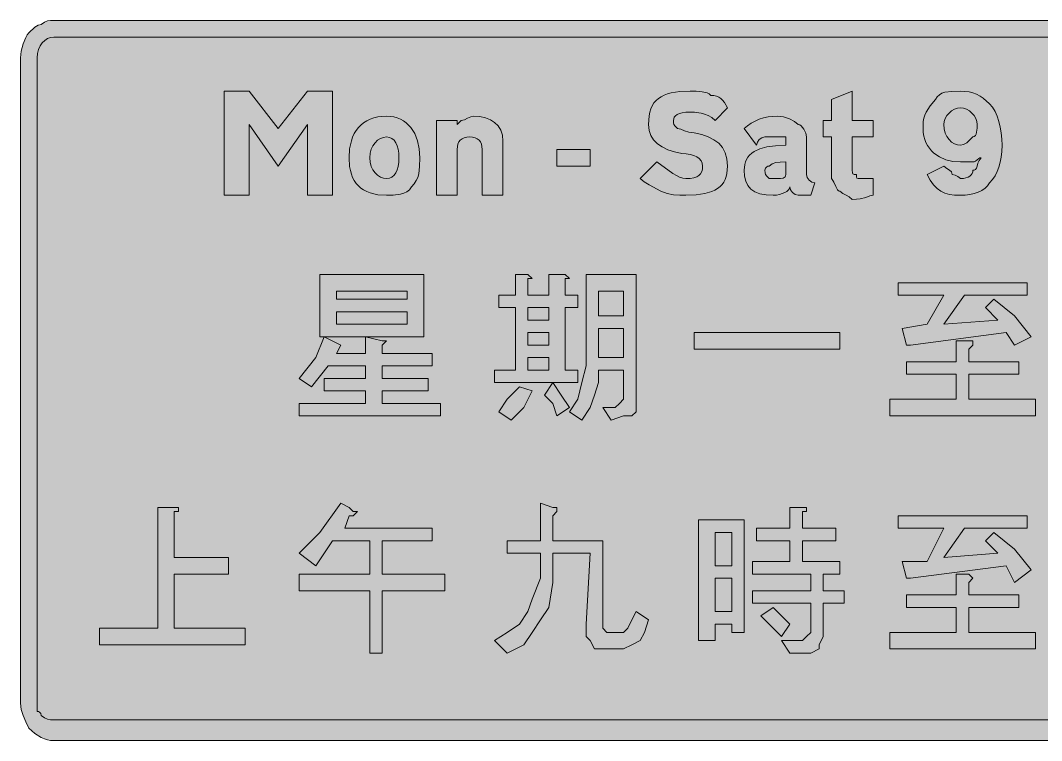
# Model space of a CAD drawing. Header units: metres. Extents: x 13 to 556, y 31 to 239.
# Drawn here: x 12.7 to 307.3, y 31 to 238.6 of the extents above; entities that cross this region are included whole.
import ezdxf

# ---------------------------------------------------------------- set-up
doc = ezdxf.new("R2010")
doc.units = ezdxf.units.M
doc.layers.add('FILL_BLACK_000000', color=7, linetype='Continuous', true_color=0x000000)
doc.layers.add('FILL_WHITE_FFFFFF', color=7, linetype='Continuous', true_color=0xffffff)

msp = doc.modelspace()

# ---------------------------------------------------------------- hatches: boundary and pattern name
at = {"layer": 'FILL_BLACK_000000', "true_color": 0x000000}
h = msp.add_hatch(color=7, dxfattribs=at)
h.dxf.hatch_style = 1
h.paths.add_polyline_path([(546.44, 238.5), (547.46, 238.33), (548.51, 238.05), (549.54, 237.66), (550.52, 237.15), (551.4, 236.53), (552.13, 235.8), (552.69, 234.96), (553.53, 234.4), (554.27, 233.67), (554.88, 232.79), (555.39, 231.81), (555.78, 230.78), (556.06, 229.73), (556.23, 228.71), (556.29, 227.76), (556.29, 41.76), (556.27, 40.86), (556.14, 39.96), (555.78, 39.06), (555.09, 38.16), (554.88, 37.26), (554.34, 36.36), (552.69, 34.56), (550.89, 32.91), (549.99, 32.37), (549.09, 32.16), (548.19, 31.47), (547.29, 31.11), (546.39, 30.98), (545.49, 30.96), (22.29, 30.96), (21.39, 31.02), (20.49, 31.18), (19.59, 31.47), (18.69, 31.86), (16.89, 32.98), (15.09, 34.56), (14.21, 36.36), (13.44, 38.16), (12.9, 39.96), (12.69, 41.76), (12.69, 227.76), (12.9, 229.73), (13.44, 231.81), (14.21, 233.67), (14.64, 234.4), (15.09, 234.96), (16.89, 236.61), (17.79, 237.15), (18.69, 237.36), (19.59, 238.05), (20.49, 238.41), (21.39, 238.54), (22.29, 238.56), (545.49, 238.56), (546.44, 238.5)])
h.paths.add_polyline_path([(20.53, 233.33), (19.72, 232.81), (18.99, 232.11), (18.38, 231.24), (17.9, 230.22), (17.6, 229.05), (17.49, 227.76), (17.49, 41.76), (17.49, 39.36), (17.89, 39.31), (18.18, 39.17), (18.54, 38.76), (18.69, 38.16), (19.59, 37.47), (20.49, 37.11), (21.39, 36.98), (22.29, 36.96), (545.49, 36.96), (546.39, 36.98), (547.29, 37.11), (548.19, 37.47), (549.09, 38.16), (549.78, 39.06), (550.14, 39.96), (550.27, 40.86), (550.29, 41.76), (550.29, 227.76), (550.29, 230.16), (550.14, 230.76), (549.78, 231.17), (549.49, 231.31), (549.09, 231.36), (547.29, 233.01), (546.39, 233.55), (545.49, 233.76), (22.29, 233.76), (21.39, 233.65), (20.53, 233.33)], flags=16)
h = msp.add_hatch(color=7, dxfattribs=at)
h.dxf.hatch_style = 1
h.paths.add_polyline_path([(78.69, 208.56), (78.69, 188.16), (71.49, 188.16), (71.49, 218.16), (78.69, 218.16), (87.09, 207.36), (95.49, 218.16), (102.69, 218.16), (102.69, 188.16), (95.49, 188.16), (95.49, 208.56), (87.09, 196.56), (78.69, 208.56)])
h = msp.add_hatch(color=7, dxfattribs=at)
h.dxf.hatch_style = 1
h.paths.add_polyline_path([(201.11, 209.05), (201.24, 208.56), (201.6, 208.07), (202.29, 207.36), (203.21, 207.17), (204.24, 206.76), (205.5, 206.35), (207.09, 206.16), (209.23, 205.65), (211.12, 205), (212.76, 204.18), (214.14, 203.16), (215.23, 201.92), (216.03, 200.42), (216.52, 198.65), (216.69, 196.56), (216.52, 194.48), (216.3, 193.56), (216, 192.72), (215.6, 191.95), (215.11, 191.27), (214.52, 190.65), (213.84, 190.11), (213.06, 189.64), (212.18, 189.24), (210.11, 188.63), (207.62, 188.27), (204.69, 188.16), (202.89, 188.18), (201.09, 188.31), (199.29, 188.67), (197.49, 189.36), (194.04, 191.16), (192.6, 192.06), (191.49, 192.96), (196.29, 197.76), (200.94, 194.46), (201.93, 193.85), (202.87, 193.37), (203.79, 193.07), (204.69, 192.96), (205.93, 193.02), (206.96, 193.18), (207.79, 193.47), (208.44, 193.86), (208.92, 194.37), (209.25, 194.98), (209.43, 195.72), (209.49, 196.56), (209.38, 197.4), (209.06, 198.13), (208.54, 198.75), (207.84, 199.26), (206.97, 199.65), (205.95, 199.93), (204.78, 200.1), (203.49, 200.16), (201.35, 200.67), (199.46, 201.3), (197.82, 202.08), (196.44, 203.01), (195.35, 204.11), (194.55, 205.39), (194.06, 206.87), (193.89, 208.56), (194.06, 211.04), (194.28, 212.12), (194.58, 213.1), (194.98, 213.98), (195.47, 214.76), (196.06, 215.45), (196.74, 216.06), (197.52, 216.58), (198.4, 217.02), (199.38, 217.38), (200.47, 217.67), (202.96, 218.04), (205.89, 218.16), (207.67, 218.14), (209.34, 218.01), (210.78, 217.65), (211.39, 217.36), (211.89, 216.96), (212.74, 216.9), (213.48, 216.73), (214.15, 216.45), (214.74, 216.06), (215.28, 215.55), (215.77, 214.93), (216.69, 213.36), (213.09, 209.76), (212.14, 210.55), (211.12, 211.15), (210.07, 211.57), (209.04, 211.86), (207.18, 212.12), (205.89, 212.16), (204.65, 212.11), (203.62, 211.95), (202.79, 211.72), (202.14, 211.41), (201.66, 211.05), (201.33, 210.64), (201.15, 210.21), (201.09, 209.76), (201.11, 209.05)])
h = msp.add_hatch(color=7, dxfattribs=at)
h.dxf.hatch_style = 1
h.paths.add_polyline_path([(258.69, 209.76), (258.69, 204.96), (252.69, 204.96), (252.69, 195.36), (252.71, 194.67), (252.84, 194.31), (253.2, 194.18), (253.89, 194.16), (253.91, 193.47), (254.04, 193.11), (254.4, 192.98), (255.09, 192.96), (256.29, 192.96), (258.69, 192.96), (258.69, 188.16), (257.75, 187.97), (256.59, 187.56), (254.98, 187.15), (253.93, 187.01), (252.69, 186.96), (251.79, 187.67), (250.89, 188.16), (249.99, 188.65), (249.09, 189.36), (248.69, 189.47), (248.38, 189.75), (247.89, 190.71), (247.4, 191.89), (247.09, 192.46), (246.69, 192.96), (246.69, 204.96), (244.29, 204.96), (244.29, 209.76), (246.69, 209.76), (246.69, 215.76), (252.69, 218.16), (252.69, 209.76), (258.69, 209.76)])
h = msp.add_hatch(color=7, dxfattribs=at)
h.dxf.hatch_style = 1
h.paths.add_polyline_path([(279.97, 195.85), (280.74, 195.36), (281.28, 194.87), (281.44, 194.56), (281.49, 194.16), (282.37, 193.97), (283.14, 193.56), (283.89, 192.96), (284.73, 193.01), (285.46, 193.17), (286.08, 193.4), (286.59, 193.71), (286.98, 194.07), (287.26, 194.48), (287.43, 194.91), (287.49, 195.36), (287.89, 195.41), (288.18, 195.55), (288.54, 195.96), (288.69, 196.56), (288.88, 197.44), (289.29, 198.21), (289.89, 198.96), (289.49, 198.91), (289.18, 198.77), (288.69, 198.36), (288.2, 197.95), (287.89, 197.81), (287.49, 197.76), (283.89, 197.76), (281.7, 197.93), (279.67, 198.42), (277.84, 199.22), (276.24, 200.31), (275.54, 200.96), (274.93, 201.69), (274.39, 202.47), (273.93, 203.33), (273.57, 204.25), (273.31, 205.22), (273.15, 206.26), (273.09, 207.36), (273.09, 208.56), (273.15, 209.46), (273.31, 210.36), (273.6, 211.26), (273.99, 212.16), (275.11, 213.96), (276.69, 215.76), (277.2, 216.55), (277.82, 217.15), (278.55, 217.57), (279.39, 217.86), (281.41, 218.12), (283.89, 218.16), (285.19, 218.1), (286.38, 217.93), (287.5, 217.65), (288.54, 217.26), (289.53, 216.75), (290.47, 216.13), (292.29, 214.56), (293.13, 213.55), (293.86, 212.35), (294.48, 210.97), (294.99, 209.46), (295.38, 207.83), (295.66, 206.12), (295.83, 204.36), (295.89, 202.56), (295.83, 200.82), (295.66, 199.18), (295.38, 197.67), (294.99, 196.26), (294.48, 194.97), (293.86, 193.78), (293.13, 192.72), (292.29, 191.76), (291.73, 190.92), (290.98, 190.18), (290.05, 189.57), (288.99, 189.06), (287.81, 188.67), (286.55, 188.38), (285.24, 188.22), (283.89, 188.16), (282.2, 188.22), (280.7, 188.42), (279.38, 188.79), (278.19, 189.36), (277.12, 190.15), (276.13, 191.2), (275.19, 192.52), (274.29, 194.16), (279.09, 196.56), (279.97, 195.85)])
h.paths.add_polyline_path([(282.13, 212.95), (281.32, 212.47), (280.59, 211.86), (279.98, 211.13), (279.5, 210.32), (279.2, 209.46), (279.09, 208.56), (279.2, 207.27), (279.5, 206.1), (279.98, 205.08), (280.59, 204.21), (281.32, 203.51), (282.13, 202.99), (282.99, 202.67), (283.89, 202.56), (284.79, 202.77), (285.69, 203.31), (287.49, 204.96), (287.89, 205.07), (288.18, 205.35), (288.4, 205.78), (288.54, 206.31), (288.67, 207.49), (288.69, 208.56), (288.58, 209.46), (288.28, 210.32), (287.8, 211.13), (287.19, 211.86), (286.46, 212.47), (285.65, 212.95), (284.79, 213.25), (283.89, 213.36), (282.99, 213.25), (282.13, 212.95)], flags=16)
h = msp.add_hatch(color=7, dxfattribs=at)
h.dxf.hatch_style = 1
h.paths.add_polyline_path([(127.59, 194.31), (127.3, 193.32), (126.88, 192.38), (126.28, 191.46), (125.49, 190.56), (124.93, 189.77), (124.2, 189.17), (123.32, 188.75), (122.34, 188.46), (120.26, 188.2), (118.29, 188.16), (115.76, 188.33), (114.62, 188.54), (113.56, 188.83), (112.59, 189.21), (111.71, 189.68), (110.91, 190.23), (110.19, 190.86), (109.56, 191.58), (109.01, 192.38), (108.54, 193.26), (108.17, 194.23), (107.87, 195.29), (107.66, 196.43), (107.49, 198.96), (107.66, 201.54), (108.17, 203.87), (108.54, 204.93), (109.01, 205.92), (109.56, 206.83), (110.19, 207.66), (110.91, 208.4), (111.71, 209.06), (112.59, 209.63), (113.56, 210.1), (114.62, 210.47), (115.76, 210.74), (116.98, 210.9), (118.29, 210.96), (119.39, 210.9), (120.43, 210.74), (121.4, 210.47), (122.32, 210.1), (123.18, 209.63), (123.96, 209.06), (124.69, 208.4), (125.34, 207.66), (125.92, 206.83), (126.43, 205.92), (127.23, 203.87), (127.72, 201.54), (127.89, 198.96), (127.85, 196.47), (127.59, 194.31)])
h.paths.add_polyline_path([(121.66, 201.42), (121.38, 202.44), (120.99, 203.31), (120.48, 204.01), (119.86, 204.53), (119.13, 204.85), (118.29, 204.96), (117.39, 204.85), (116.53, 204.53), (115.72, 204.01), (114.99, 203.31), (114.38, 202.44), (113.9, 201.42), (113.6, 200.25), (113.49, 198.96), (113.6, 197.67), (113.9, 196.5), (114.38, 195.48), (114.99, 194.61), (115.72, 193.91), (116.53, 193.39), (117.39, 193.07), (118.29, 192.96), (119.13, 193.07), (119.86, 193.39), (120.48, 193.91), (120.99, 194.61), (121.38, 195.48), (121.66, 196.5), (121.83, 197.67), (121.89, 198.96), (121.83, 200.25), (121.66, 201.42)], flags=16)
h = msp.add_hatch(color=7, dxfattribs=at)
h.dxf.hatch_style = 1
h.paths.add_polyline_path([(145.89, 188.16), (145.89, 201.36), (145.83, 202.2), (145.67, 202.93), (145.38, 203.55), (144.99, 204.06), (144.48, 204.45), (143.87, 204.73), (143.13, 204.9), (142.29, 204.96), (141.45, 204.9), (140.71, 204.73), (140.1, 204.45), (139.59, 204.06), (139.2, 203.55), (138.92, 202.93), (138.75, 202.2), (138.69, 201.36), (138.69, 188.16), (132.69, 188.16), (132.69, 209.76), (138.69, 209.76), (138.69, 208.56), (139.89, 209.76), (140.79, 209.95), (141.69, 210.36), (142.59, 210.77), (143.49, 210.96), (145.23, 210.85), (146.83, 210.51), (148.26, 209.95), (149.49, 209.16), (150.5, 208.15), (151.25, 206.91), (151.73, 205.45), (151.89, 203.76), (151.89, 202.56), (151.89, 188.16), (145.89, 188.16)])
h = msp.add_hatch(color=7, dxfattribs=at)
h.dxf.hatch_style = 1
h.paths.add_polyline_path([(237.09, 188.16), (236.21, 188.37), (235.44, 188.91), (234.9, 189.68), (234.69, 190.56), (234.58, 190.11), (234.28, 189.68), (233.8, 189.27), (233.19, 188.91), (231.65, 188.37), (230.79, 188.21), (229.89, 188.16), (227.81, 188.27), (226.05, 188.61), (224.6, 189.17), (223.44, 189.96), (222.57, 190.97), (221.96, 192.21), (221.6, 193.67), (221.49, 195.36), (221.66, 197.05), (221.88, 197.81), (222.18, 198.51), (222.58, 199.16), (223.07, 199.75), (223.66, 200.28), (224.34, 200.76), (226, 201.55), (228.07, 202.11), (230.56, 202.45), (233.49, 202.56), (233.49, 203.76), (233.49, 204.96), (231.09, 204.96), (227.49, 204.96), (226.61, 204.75), (225.84, 204.21), (225.3, 203.44), (225.09, 202.56), (221.49, 207.36), (222.44, 208.2), (223.5, 208.93), (224.63, 209.55), (225.84, 210.06), (227.1, 210.45), (228.41, 210.73), (229.74, 210.9), (231.09, 210.96), (232.87, 210.75), (234.54, 210.21), (235.98, 209.44), (237.09, 208.56), (237.54, 208.45), (237.97, 208.17), (238.74, 207.21), (239.28, 206.03), (239.49, 204.96), (239.49, 194.16), (239.7, 193.28), (240.24, 192.51), (241.01, 191.97), (241.89, 191.76), (240.69, 188.16), (237.09, 188.16)])
h.paths.add_polyline_path([(227.64, 194.16), (228, 193.67), (228.69, 192.96), (231.09, 192.96), (231.97, 192.98), (232.74, 193.11), (233.28, 193.47), (233.44, 193.76), (233.49, 194.16), (233.49, 197.76), (231.9, 197.74), (230.64, 197.61), (229.61, 197.25), (228.69, 196.56), (228.29, 196.51), (228, 196.37), (227.64, 195.96), (227.49, 195.36), (227.51, 194.65), (227.64, 194.16)], flags=16)
h = msp.add_hatch(color=7, dxfattribs=at)
h.dxf.hatch_style = 1
h.paths.add_polyline_path([(177.09, 196.56), (167.49, 196.56), (167.49, 201.36), (177.09, 201.36), (177.09, 196.56)])
h = msp.add_hatch(color=7, dxfattribs=at)
h.dxf.hatch_style = 1
h.paths.add_polyline_path([(99.09, 165.36), (129.09, 165.36), (129.09, 147.36), (99.09, 147.36), (99.09, 165.36)])
h.paths.add_polyline_path([(103.89, 160.56), (103.89, 158.16), (124.29, 158.16), (124.29, 160.56), (103.89, 160.56)], flags=16)
h.paths.add_polyline_path([(124.29, 154.56), (103.89, 154.56), (103.89, 150.96), (124.29, 150.96), (124.29, 154.56)], flags=16)
h = msp.add_hatch(color=7, dxfattribs=at)
h.dxf.hatch_style = 1
h.paths.add_polyline_path([(159.09, 165.36), (160.29, 164.16), (159.09, 164.16), (159.09, 159.36), (165.09, 159.36), (165.09, 165.36), (168.69, 165.36), (169.89, 165.36), (171.09, 164.16), (169.89, 164.16), (169.89, 162.96), (169.89, 159.36), (173.49, 159.36), (173.49, 155.76), (169.89, 155.76), (169.89, 137.76), (173.49, 137.76), (173.49, 134.16), (149.49, 134.16), (149.49, 137.76), (155.49, 137.76), (155.49, 155.76), (150.69, 155.76), (150.69, 159.36), (155.49, 159.36), (155.49, 165.36), (157.89, 165.36), (159.09, 165.36)])
h.paths.add_polyline_path([(159.09, 144.96), (165.09, 144.96), (165.09, 148.56), (159.09, 148.56), (159.09, 144.96)], flags=16)
h.paths.add_polyline_path([(159.09, 141.36), (159.09, 137.76), (165.09, 137.76), (165.09, 141.36), (159.09, 141.36)], flags=16)
h.paths.add_polyline_path([(165.09, 155.76), (159.09, 155.76), (159.09, 152.16), (165.09, 152.16), (165.09, 155.76)], flags=16)
h = msp.add_hatch(color=7, dxfattribs=at)
h.dxf.hatch_style = 1
h.paths.add_polyline_path([(190.29, 126.96), (190.29, 125.76), (189.09, 124.56), (186.69, 124.56), (183.09, 123.36), (180.69, 126.96), (184.29, 126.96), (185.49, 128.16), (186.69, 129.36), (186.69, 137.76), (179.49, 137.76), (179.49, 134.16), (178.29, 130.56), (177.09, 126.96), (174.69, 123.36), (171.09, 125.76), (173.49, 129.36), (174.69, 134.16), (175.89, 138.96), (175.89, 146.16), (175.89, 165.36), (190.29, 165.36), (190.29, 129.36), (190.29, 126.96)])
h.paths.add_polyline_path([(179.49, 149.76), (179.49, 141.36), (186.69, 141.36), (186.69, 149.76), (179.49, 149.76)], flags=16)
h.paths.add_polyline_path([(186.69, 160.56), (179.49, 160.56), (179.49, 153.36), (186.69, 153.36), (186.69, 160.56)], flags=16)
h = msp.add_hatch(color=7, dxfattribs=at)
h.dxf.hatch_style = 1
h.paths.add_polyline_path([(265.89, 162.96), (303.09, 162.96), (303.09, 159.36), (285.09, 159.36), (279.09, 150.96), (294.69, 152.16), (291.09, 155.76), (293.49, 158.16), (299.49, 153.36), (304.29, 147.36), (299.49, 144.96), (297.09, 148.56), (269.49, 144.96), (268.29, 144.96), (267.09, 149.76), (274.29, 150.96), (279.09, 159.36), (265.89, 159.36), (265.89, 162.96)])
h = msp.add_hatch(color=7, dxfattribs=at)
h.dxf.hatch_style = 1
h.paths.add_polyline_path([(103.89, 142.56), (112.29, 142.56), (112.29, 147.36), (117.09, 146.16), (118.29, 146.16), (117.09, 144.96), (117.09, 142.56), (131.49, 142.56), (131.49, 138.96), (117.09, 138.96), (117.09, 135.36), (130.29, 135.36), (130.29, 131.76), (117.09, 131.76), (117.09, 128.16), (133.89, 128.16), (133.89, 124.56), (93.09, 124.56), (93.09, 128.16), (112.29, 128.16), (112.29, 131.76), (100.29, 131.76), (100.29, 135.36), (112.29, 135.36), (112.29, 138.96), (101.49, 138.96), (96.69, 132.96), (93.09, 135.36), (97.89, 141.36), (100.29, 147.36), (105.09, 144.96), (103.89, 142.56)])
h = msp.add_hatch(color=7, dxfattribs=at)
h.dxf.hatch_style = 1
h.paths.add_polyline_path([(249.09, 148.56), (249.09, 143.76), (207.09, 143.76), (207.09, 148.56), (249.09, 148.56)])
h = msp.add_hatch(color=7, dxfattribs=at)
h.dxf.hatch_style = 1
h.paths.add_polyline_path([(263.49, 129.36), (282.69, 129.36), (282.69, 136.56), (268.29, 136.56), (268.29, 140.16), (282.69, 140.16), (282.69, 146.16), (286.29, 146.16), (287.49, 146.16), (287.49, 144.96), (286.29, 143.76), (286.29, 140.16), (300.69, 140.16), (300.69, 136.56), (286.29, 136.56), (286.29, 129.36), (305.49, 129.36), (305.49, 124.56), (263.49, 124.56), (263.49, 129.36)])
h = msp.add_hatch(color=7, dxfattribs=at)
h.dxf.hatch_style = 1
h.paths.add_polyline_path([(153.09, 129.36), (156.69, 132.96), (160.29, 131.76), (157.89, 126.96), (154.29, 123.36), (150.69, 125.76), (153.09, 129.36)])
h = msp.add_hatch(color=7, dxfattribs=at)
h.dxf.hatch_style = 1
h.paths.add_polyline_path([(168.69, 130.56), (171.09, 126.96), (167.49, 124.56), (166.29, 128.16), (163.89, 130.56), (166.29, 134.16), (168.69, 130.56)])
h = msp.add_hatch(color=7, dxfattribs=at)
h.dxf.hatch_style = 1
h.paths.add_polyline_path([(57.09, 98.16), (58.29, 98.16), (58.29, 96.96), (57.09, 96.96), (57.09, 83.76), (72.69, 83.76), (72.69, 78.96), (57.09, 78.96), (57.09, 63.36), (77.49, 63.36), (77.49, 58.56), (35.49, 58.56), (35.49, 63.36), (52.29, 63.36), (52.29, 98.16), (55.89, 98.16), (57.09, 98.16)])
h = msp.add_hatch(color=7, dxfattribs=at)
h.dxf.hatch_style = 1
h.paths.add_polyline_path([(99.09, 90.96), (105.09, 99.36), (107.49, 98.16), (108.69, 96.96), (109.89, 96.96), (108.69, 95.76), (107.49, 95.76), (106.29, 92.16), (131.49, 92.16), (131.49, 88.56), (117.09, 88.56), (117.09, 78.96), (135.09, 78.96), (135.09, 74.16), (117.09, 74.16), (117.09, 56.16), (113.49, 56.16), (113.49, 74.16), (93.09, 74.16), (93.09, 78.96), (113.49, 78.96), (113.49, 88.56), (102.69, 88.56), (97.89, 81.36), (93.09, 84.96), (99.09, 90.96)])
h = msp.add_hatch(color=7, dxfattribs=at)
h.dxf.hatch_style = 1
h.paths.add_polyline_path([(162.69, 88.56), (162.69, 99.36), (166.29, 98.16), (167.49, 98.16), (167.49, 96.96), (166.29, 95.76), (166.29, 88.56), (180.69, 88.56), (180.69, 65.76), (180.69, 63.36), (181.89, 62.16), (185.49, 62.16), (186.69, 62.16), (187.89, 63.36), (189.09, 65.76), (190.29, 68.16), (193.89, 65.76), (192.69, 62.16), (191.49, 59.76), (189.09, 58.56), (186.69, 57.36), (181.89, 57.36), (178.29, 57.36), (177.09, 59.76), (175.89, 60.96), (175.89, 64.56), (177.09, 84.96), (166.29, 84.96), (166.29, 76.56), (165.09, 69.36), (162.69, 65.76), (160.29, 62.16), (157.89, 58.56), (153.09, 56.16), (149.49, 59.76), (153.09, 62.16), (156.69, 64.56), (159.09, 68.16), (160.29, 71.76), (162.69, 77.76), (162.69, 84.96), (153.09, 84.96), (153.09, 88.56), (162.69, 88.56)])
h = msp.add_hatch(color=7, dxfattribs=at)
h.dxf.hatch_style = 1
h.paths.add_polyline_path([(234.69, 88.56), (225.09, 88.56), (225.09, 92.16), (234.69, 92.16), (234.69, 98.16), (238.29, 98.16), (239.49, 98.16), (239.49, 96.96), (238.29, 96.96), (238.29, 92.16), (247.89, 92.16), (247.89, 88.56), (238.29, 88.56), (238.29, 82.56), (249.09, 82.56), (249.09, 78.96), (244.29, 78.96), (244.29, 74.16), (250.29, 74.16), (250.29, 70.56), (244.29, 70.56), (244.29, 60.96), (243.09, 58.56), (243.09, 57.36), (240.69, 56.16), (238.29, 56.16), (234.69, 56.16), (232.29, 59.76), (237.09, 59.76), (238.29, 59.76), (239.49, 60.96), (240.69, 62.16), (240.69, 70.56), (223.89, 70.56), (223.89, 74.16), (240.69, 74.16), (240.69, 78.96), (223.89, 78.96), (223.89, 82.56), (234.69, 82.56), (234.69, 88.56)])
h = msp.add_hatch(color=7, dxfattribs=at)
h.dxf.hatch_style = 1
h.paths.add_polyline_path([(217.89, 62.16), (217.89, 64.56), (213.09, 64.56), (213.09, 59.76), (208.29, 59.76), (208.29, 62.16), (208.29, 94.56), (221.49, 94.56), (221.49, 62.16), (217.89, 62.16)])
h.paths.add_polyline_path([(213.09, 90.96), (213.09, 81.36), (217.89, 81.36), (217.89, 90.96), (213.09, 90.96)], flags=16)
h.paths.add_polyline_path([(217.89, 77.76), (213.09, 77.76), (213.09, 68.16), (217.89, 68.16), (217.89, 77.76)], flags=16)
h = msp.add_hatch(color=7, dxfattribs=at)
h.dxf.hatch_style = 1
h.paths.add_polyline_path([(265.89, 95.76), (303.09, 95.76), (303.09, 92.16), (285.09, 92.16), (279.09, 83.76), (294.69, 84.96), (291.09, 88.56), (293.49, 90.96), (299.49, 86.16), (304.29, 80.16), (299.49, 76.56), (297.09, 81.36), (269.49, 77.76), (268.29, 77.76), (267.09, 82.56), (274.29, 82.56), (279.09, 92.16), (265.89, 92.16), (265.89, 95.76)])
h = msp.add_hatch(color=7, dxfattribs=at)
h.dxf.hatch_style = 1
h.paths.add_polyline_path([(263.49, 62.16), (282.69, 62.16), (282.69, 69.36), (268.29, 69.36), (268.29, 72.96), (282.69, 72.96), (282.69, 78.96), (286.29, 78.96), (287.49, 77.76), (286.29, 76.56), (286.29, 72.96), (300.69, 72.96), (300.69, 69.36), (286.29, 69.36), (286.29, 62.16), (305.49, 62.16), (305.49, 57.36), (263.49, 57.36), (263.49, 62.16)])
h = msp.add_hatch(color=7, dxfattribs=at)
h.dxf.hatch_style = 1
h.paths.add_polyline_path([(232.29, 66.96), (234.69, 64.56), (232.29, 60.96), (229.89, 63.36), (226.29, 66.96), (229.89, 69.36), (232.29, 66.96)])
at = {"layer": 'FILL_WHITE_FFFFFF', "true_color": 0xffffff}
h = msp.add_hatch(color=7, dxfattribs=at)
h.dxf.hatch_style = 1
h.paths.add_polyline_path([(545.49, 233.76), (545.89, 233.71), (546.2, 233.57), (546.69, 233.16), (547.18, 232.75), (547.49, 232.61), (547.89, 232.56), (548.49, 232.41), (548.9, 232.05), (549.04, 231.76), (549.09, 231.36), (549.49, 231.31), (549.78, 231.17), (550.14, 230.76), (550.29, 230.16), (550.29, 227.76), (550.29, 41.76), (550.27, 40.86), (550.14, 39.96), (549.78, 39.06), (549.09, 38.16), (548.19, 37.47), (547.29, 37.11), (546.39, 36.98), (545.49, 36.96), (22.29, 36.96), (21.39, 36.98), (20.49, 37.11), (19.59, 37.47), (18.69, 38.16), (18.54, 38.76), (18.18, 39.17), (17.89, 39.31), (17.49, 39.36), (17.49, 41.76), (17.49, 227.76), (17.6, 229.05), (17.9, 230.22), (18.38, 231.24), (18.99, 232.11), (19.72, 232.81), (20.53, 233.33), (21.39, 233.65), (22.29, 233.76), (545.49, 233.76)])

# ---------------------------------------------------------------- linework, layer by layer
at = {"layer": 'FILL_BLACK_000000', "lineweight": 0, "true_color": 0x000000}
for points in [[(545.49, 30.96), (22.29, 30.96), (21.39, 31.02), (20.49, 31.18), (19.59, 31.47), (18.69, 31.86), (16.89, 32.98), (15.09, 34.56), (14.21, 36.36), (13.44, 38.16), (12.9, 39.96), (12.69, 41.76), (12.69, 227.76), (12.9, 229.73), (13.44, 231.81), (14.21, 233.67), (14.64, 234.4), (15.09, 234.96), (16.89, 236.61), (17.79, 237.15), (18.69, 237.36), (19.59, 238.05), (20.49, 238.41), (21.39, 238.54), (22.29, 238.56), (545.49, 238.56)], [(545.49, 233.76), (22.29, 233.76), (21.39, 233.65), (20.53, 233.33), (19.72, 232.81), (18.99, 232.11), (18.38, 231.24), (17.9, 230.22), (17.6, 229.05), (17.49, 227.76), (17.49, 41.76), (17.49, 39.36), (17.89, 39.31), (18.18, 39.17), (18.54, 38.76), (18.69, 38.16), (19.59, 37.47), (20.49, 37.11), (21.39, 36.98), (22.29, 36.96), (545.49, 36.96)]]:
    msp.add_lwpolyline(points, dxfattribs=at)
for points in [[(78.69, 208.56), (78.69, 188.16), (71.49, 188.16), (71.49, 218.16), (78.69, 218.16), (87.09, 207.36), (95.49, 218.16), (102.69, 218.16), (102.69, 188.16), (95.49, 188.16), (95.49, 208.56), (87.09, 196.56)], [(201.11, 209.05), (201.24, 208.56), (201.6, 208.07), (202.29, 207.36), (203.21, 207.17), (204.24, 206.76), (205.5, 206.35), (207.09, 206.16), (209.23, 205.65), (211.12, 205), (212.76, 204.18), (214.14, 203.16), (215.23, 201.92), (216.03, 200.42), (216.52, 198.65), (216.69, 196.56), (216.52, 194.48), (216.3, 193.56), (216, 192.72), (215.6, 191.95), (215.11, 191.27), (214.52, 190.65), (213.84, 190.11), (213.06, 189.64), (212.18, 189.24), (210.11, 188.63), (207.62, 188.27), (204.69, 188.16), (202.89, 188.18), (201.09, 188.31), (199.29, 188.67), (197.49, 189.36), (194.04, 191.16), (192.6, 192.06), (191.49, 192.96), (196.29, 197.76), (200.94, 194.46), (201.93, 193.85), (202.87, 193.37), (203.79, 193.07), (204.69, 192.96), (205.93, 193.02), (206.96, 193.18), (207.79, 193.47), (208.44, 193.86), (208.92, 194.37), (209.25, 194.98), (209.43, 195.72), (209.49, 196.56), (209.38, 197.4), (209.06, 198.13), (208.54, 198.75), (207.84, 199.26), (206.97, 199.65), (205.95, 199.93), (204.78, 200.1), (203.49, 200.16), (201.35, 200.67), (199.46, 201.3), (197.82, 202.08), (196.44, 203.01), (195.35, 204.11), (194.55, 205.39), (194.06, 206.87), (193.89, 208.56), (194.06, 211.04), (194.28, 212.12), (194.58, 213.1), (194.98, 213.98), (195.47, 214.76), (196.06, 215.45), (196.74, 216.06), (197.52, 216.58), (198.4, 217.02), (199.38, 217.38), (200.47, 217.67), (202.96, 218.04), (205.89, 218.16), (207.67, 218.14), (209.34, 218.01), (210.78, 217.65), (211.39, 217.36), (211.89, 216.96), (212.74, 216.9), (213.48, 216.73), (214.15, 216.45), (214.74, 216.06), (215.28, 215.55), (215.77, 214.93), (216.69, 213.36), (213.09, 209.76), (212.14, 210.55), (211.12, 211.15), (210.07, 211.57), (209.04, 211.86), (207.18, 212.12), (205.89, 212.16), (204.65, 212.11), (203.62, 211.95), (202.79, 211.72), (202.14, 211.41), (201.66, 211.05), (201.33, 210.64), (201.15, 210.21), (201.09, 209.76)], [(258.69, 209.76), (258.69, 204.96), (252.69, 204.96), (252.69, 195.36), (252.71, 194.67), (252.84, 194.31), (253.2, 194.18), (253.89, 194.16), (253.91, 193.47), (254.04, 193.11), (254.4, 192.98), (255.09, 192.96), (256.29, 192.96), (258.69, 192.96), (258.69, 188.16), (257.75, 187.97), (256.59, 187.56), (254.98, 187.15), (253.93, 187.01), (252.69, 186.96), (251.79, 187.67), (250.89, 188.16), (249.99, 188.65), (249.09, 189.36), (248.69, 189.47), (248.38, 189.75), (247.89, 190.71), (247.4, 191.89), (247.09, 192.46), (246.69, 192.96), (246.69, 204.96), (244.29, 204.96), (244.29, 209.76), (246.69, 209.76), (246.69, 215.76), (252.69, 218.16), (252.69, 209.76)], [(279.97, 195.85), (280.74, 195.36), (281.28, 194.87), (281.44, 194.56), (281.49, 194.16), (282.37, 193.97), (283.14, 193.56), (283.89, 192.96), (284.73, 193.01), (285.46, 193.17), (286.08, 193.4), (286.59, 193.71), (286.98, 194.07), (287.26, 194.48), (287.43, 194.91), (287.49, 195.36), (287.89, 195.41), (288.18, 195.55), (288.54, 195.96), (288.69, 196.56), (288.88, 197.44), (289.29, 198.21), (289.89, 198.96), (289.49, 198.91), (289.18, 198.77), (288.69, 198.36), (288.2, 197.95), (287.89, 197.81), (287.49, 197.76), (283.89, 197.76), (281.7, 197.93), (279.67, 198.42), (277.84, 199.22), (276.24, 200.31), (275.54, 200.96), (274.93, 201.69), (274.39, 202.47), (273.93, 203.33), (273.57, 204.25), (273.31, 205.22), (273.15, 206.26), (273.09, 207.36), (273.09, 208.56), (273.15, 209.46), (273.31, 210.36), (273.6, 211.26), (273.99, 212.16), (275.11, 213.96), (276.69, 215.76), (277.2, 216.55), (277.82, 217.15), (278.55, 217.57), (279.39, 217.86), (281.41, 218.12), (283.89, 218.16), (285.19, 218.1), (286.38, 217.93), (287.5, 217.65), (288.54, 217.26), (289.53, 216.75), (290.47, 216.13), (292.29, 214.56), (293.13, 213.55), (293.86, 212.35), (294.48, 210.97), (294.99, 209.46), (295.38, 207.83), (295.66, 206.12), (295.83, 204.36), (295.89, 202.56), (295.83, 200.82), (295.66, 199.18), (295.38, 197.67), (294.99, 196.26), (294.48, 194.97), (293.86, 193.78), (293.13, 192.72), (292.29, 191.76), (291.73, 190.92), (290.98, 190.18), (290.05, 189.57), (288.99, 189.06), (287.81, 188.67), (286.55, 188.38), (285.24, 188.22), (283.89, 188.16), (282.2, 188.22), (280.7, 188.42), (279.38, 188.79), (278.19, 189.36), (277.12, 190.15), (276.13, 191.2), (275.19, 192.52), (274.29, 194.16), (279.09, 196.56)], [(282.13, 212.95), (281.32, 212.47), (280.59, 211.86), (279.98, 211.13), (279.5, 210.32), (279.2, 209.46), (279.09, 208.56), (279.2, 207.27), (279.5, 206.1), (279.98, 205.08), (280.59, 204.21), (281.32, 203.51), (282.13, 202.99), (282.99, 202.67), (283.89, 202.56), (284.79, 202.77), (285.69, 203.31), (287.49, 204.96), (287.89, 205.07), (288.18, 205.35), (288.4, 205.78), (288.54, 206.31), (288.67, 207.49), (288.69, 208.56), (288.58, 209.46), (288.28, 210.32), (287.8, 211.13), (287.19, 211.86), (286.46, 212.47), (285.65, 212.95), (284.79, 213.25), (283.89, 213.36), (282.99, 213.25)], [(127.59, 194.31), (127.3, 193.32), (126.88, 192.38), (126.28, 191.46), (125.49, 190.56), (124.93, 189.77), (124.2, 189.17), (123.32, 188.75), (122.34, 188.46), (120.26, 188.2), (118.29, 188.16), (115.76, 188.33), (114.62, 188.54), (113.56, 188.83), (112.59, 189.21), (111.71, 189.68), (110.91, 190.23), (110.19, 190.86), (109.56, 191.58), (109.01, 192.38), (108.54, 193.26), (108.17, 194.23), (107.87, 195.29), (107.66, 196.43), (107.49, 198.96), (107.66, 201.54), (108.17, 203.87), (108.54, 204.93), (109.01, 205.92), (109.56, 206.83), (110.19, 207.66), (110.91, 208.4), (111.71, 209.06), (112.59, 209.63), (113.56, 210.1), (114.62, 210.47), (115.76, 210.74), (116.98, 210.9), (118.29, 210.96), (119.39, 210.9), (120.43, 210.74), (121.4, 210.47), (122.32, 210.1), (123.18, 209.63), (123.96, 209.06), (124.69, 208.4), (125.34, 207.66), (125.92, 206.83), (126.43, 205.92), (127.23, 203.87), (127.72, 201.54), (127.89, 198.96), (127.85, 196.47)], [(145.89, 188.16), (145.89, 201.36), (145.83, 202.2), (145.67, 202.93), (145.38, 203.55), (144.99, 204.06), (144.48, 204.45), (143.87, 204.73), (143.13, 204.9), (142.29, 204.96), (141.45, 204.9), (140.71, 204.73), (140.1, 204.45), (139.59, 204.06), (139.2, 203.55), (138.92, 202.93), (138.75, 202.2), (138.69, 201.36), (138.69, 188.16), (132.69, 188.16), (132.69, 209.76), (138.69, 209.76), (138.69, 208.56), (139.89, 209.76), (140.79, 209.95), (141.69, 210.36), (142.59, 210.77), (143.49, 210.96), (145.23, 210.85), (146.83, 210.51), (148.26, 209.95), (149.49, 209.16), (150.5, 208.15), (151.25, 206.91), (151.73, 205.45), (151.89, 203.76), (151.89, 202.56), (151.89, 188.16)], [(237.09, 188.16), (236.21, 188.37), (235.44, 188.91), (234.9, 189.68), (234.69, 190.56), (234.58, 190.11), (234.28, 189.68), (233.8, 189.27), (233.19, 188.91), (231.65, 188.37), (230.79, 188.21), (229.89, 188.16), (227.81, 188.27), (226.05, 188.61), (224.6, 189.17), (223.44, 189.96), (222.57, 190.97), (221.96, 192.21), (221.6, 193.67), (221.49, 195.36), (221.66, 197.05), (221.88, 197.81), (222.18, 198.51), (222.58, 199.16), (223.07, 199.75), (223.66, 200.28), (224.34, 200.76), (226, 201.55), (228.07, 202.11), (230.56, 202.45), (233.49, 202.56), (233.49, 203.76), (233.49, 204.96), (231.09, 204.96), (227.49, 204.96), (226.61, 204.75), (225.84, 204.21), (225.3, 203.44), (225.09, 202.56), (221.49, 207.36), (222.44, 208.2), (223.5, 208.93), (224.63, 209.55), (225.84, 210.06), (227.1, 210.45), (228.41, 210.73), (229.74, 210.9), (231.09, 210.96), (232.87, 210.75), (234.54, 210.21), (235.98, 209.44), (237.09, 208.56), (237.54, 208.45), (237.97, 208.17), (238.74, 207.21), (239.28, 206.03), (239.49, 204.96), (239.49, 194.16), (239.7, 193.28), (240.24, 192.51), (241.01, 191.97), (241.89, 191.76), (240.69, 188.16)], [(121.66, 201.42), (121.38, 202.44), (120.99, 203.31), (120.48, 204.01), (119.86, 204.53), (119.13, 204.85), (118.29, 204.96), (117.39, 204.85), (116.53, 204.53), (115.72, 204.01), (114.99, 203.31), (114.38, 202.44), (113.9, 201.42), (113.6, 200.25), (113.49, 198.96), (113.6, 197.67), (113.9, 196.5), (114.38, 195.48), (114.99, 194.61), (115.72, 193.91), (116.53, 193.39), (117.39, 193.07), (118.29, 192.96), (119.13, 193.07), (119.86, 193.39), (120.48, 193.91), (120.99, 194.61), (121.38, 195.48), (121.66, 196.5), (121.83, 197.67), (121.89, 198.96), (121.83, 200.25)], [(177.09, 196.56), (167.49, 196.56), (167.49, 201.36), (177.09, 201.36)], [(227.64, 194.16), (228, 193.67), (228.69, 192.96), (231.09, 192.96), (231.97, 192.98), (232.74, 193.11), (233.28, 193.47), (233.44, 193.76), (233.49, 194.16), (233.49, 197.76), (231.9, 197.74), (230.64, 197.61), (229.61, 197.25), (228.69, 196.56), (228.29, 196.51), (228, 196.37), (227.64, 195.96), (227.49, 195.36), (227.51, 194.65)], [(99.09, 165.36), (129.09, 165.36), (129.09, 147.36), (99.09, 147.36)], [(159.09, 165.36), (160.29, 164.16), (159.09, 164.16), (159.09, 159.36), (165.09, 159.36), (165.09, 165.36), (168.69, 165.36), (169.89, 165.36), (171.09, 164.16), (169.89, 164.16), (169.89, 162.96), (169.89, 159.36), (173.49, 159.36), (173.49, 155.76), (169.89, 155.76), (169.89, 137.76), (173.49, 137.76), (173.49, 134.16), (149.49, 134.16), (149.49, 137.76), (155.49, 137.76), (155.49, 155.76), (150.69, 155.76), (150.69, 159.36), (155.49, 159.36), (155.49, 165.36), (157.89, 165.36)], [(190.29, 126.96), (190.29, 125.76), (189.09, 124.56), (186.69, 124.56), (183.09, 123.36), (180.69, 126.96), (184.29, 126.96), (185.49, 128.16), (186.69, 129.36), (186.69, 137.76), (179.49, 137.76), (179.49, 134.16), (178.29, 130.56), (177.09, 126.96), (174.69, 123.36), (171.09, 125.76), (173.49, 129.36), (174.69, 134.16), (175.89, 138.96), (175.89, 146.16), (175.89, 165.36), (190.29, 165.36), (190.29, 129.36)], [(265.89, 162.96), (303.09, 162.96), (303.09, 159.36), (285.09, 159.36), (279.09, 150.96), (294.69, 152.16), (291.09, 155.76), (293.49, 158.16), (299.49, 153.36), (304.29, 147.36), (299.49, 144.96), (297.09, 148.56), (269.49, 144.96), (268.29, 144.96), (267.09, 149.76), (274.29, 150.96), (279.09, 159.36), (265.89, 159.36)], [(103.89, 160.56), (103.89, 158.16), (124.29, 158.16), (124.29, 160.56)], [(186.69, 160.56), (179.49, 160.56), (179.49, 153.36), (186.69, 153.36)], [(124.29, 154.56), (103.89, 154.56), (103.89, 150.96), (124.29, 150.96)], [(165.09, 155.76), (159.09, 155.76), (159.09, 152.16), (165.09, 152.16)], [(103.89, 142.56), (112.29, 142.56), (112.29, 147.36), (117.09, 146.16), (118.29, 146.16), (117.09, 144.96), (117.09, 142.56), (131.49, 142.56), (131.49, 138.96), (117.09, 138.96), (117.09, 135.36), (130.29, 135.36), (130.29, 131.76), (117.09, 131.76), (117.09, 128.16), (133.89, 128.16), (133.89, 124.56), (93.09, 124.56), (93.09, 128.16), (112.29, 128.16), (112.29, 131.76), (100.29, 131.76), (100.29, 135.36), (112.29, 135.36), (112.29, 138.96), (101.49, 138.96), (96.69, 132.96), (93.09, 135.36), (97.89, 141.36), (100.29, 147.36), (105.09, 144.96)], [(159.09, 144.96), (165.09, 144.96), (165.09, 148.56), (159.09, 148.56)], [(179.49, 149.76), (179.49, 141.36), (186.69, 141.36), (186.69, 149.76)], [(249.09, 148.56), (249.09, 143.76), (207.09, 143.76), (207.09, 148.56)], [(263.49, 129.36), (282.69, 129.36), (282.69, 136.56), (268.29, 136.56), (268.29, 140.16), (282.69, 140.16), (282.69, 146.16), (286.29, 146.16), (287.49, 146.16), (287.49, 144.96), (286.29, 143.76), (286.29, 140.16), (300.69, 140.16), (300.69, 136.56), (286.29, 136.56), (286.29, 129.36), (305.49, 129.36), (305.49, 124.56), (263.49, 124.56)], [(159.09, 141.36), (159.09, 137.76), (165.09, 137.76), (165.09, 141.36)], [(153.09, 129.36), (156.69, 132.96), (160.29, 131.76), (157.89, 126.96), (154.29, 123.36), (150.69, 125.76)], [(168.69, 130.56), (171.09, 126.96), (167.49, 124.56), (166.29, 128.16), (163.89, 130.56), (166.29, 134.16)], [(57.09, 98.16), (58.29, 98.16), (58.29, 96.96), (57.09, 96.96), (57.09, 83.76), (72.69, 83.76), (72.69, 78.96), (57.09, 78.96), (57.09, 63.36), (77.49, 63.36), (77.49, 58.56), (35.49, 58.56), (35.49, 63.36), (52.29, 63.36), (52.29, 98.16), (55.89, 98.16)], [(99.09, 90.96), (105.09, 99.36), (107.49, 98.16), (108.69, 96.96), (109.89, 96.96), (108.69, 95.76), (107.49, 95.76), (106.29, 92.16), (131.49, 92.16), (131.49, 88.56), (117.09, 88.56), (117.09, 78.96), (135.09, 78.96), (135.09, 74.16), (117.09, 74.16), (117.09, 56.16), (113.49, 56.16), (113.49, 74.16), (93.09, 74.16), (93.09, 78.96), (113.49, 78.96), (113.49, 88.56), (102.69, 88.56), (97.89, 81.36), (93.09, 84.96)], [(162.69, 88.56), (162.69, 99.36), (166.29, 98.16), (167.49, 98.16), (167.49, 96.96), (166.29, 95.76), (166.29, 88.56), (180.69, 88.56), (180.69, 65.76), (180.69, 63.36), (181.89, 62.16), (185.49, 62.16), (186.69, 62.16), (187.89, 63.36), (189.09, 65.76), (190.29, 68.16), (193.89, 65.76), (192.69, 62.16), (191.49, 59.76), (189.09, 58.56), (186.69, 57.36), (181.89, 57.36), (178.29, 57.36), (177.09, 59.76), (175.89, 60.96), (175.89, 64.56), (177.09, 84.96), (166.29, 84.96), (166.29, 76.56), (165.09, 69.36), (162.69, 65.76), (160.29, 62.16), (157.89, 58.56), (153.09, 56.16), (149.49, 59.76), (153.09, 62.16), (156.69, 64.56), (159.09, 68.16), (160.29, 71.76), (162.69, 77.76), (162.69, 84.96), (153.09, 84.96), (153.09, 88.56)], [(234.69, 88.56), (225.09, 88.56), (225.09, 92.16), (234.69, 92.16), (234.69, 98.16), (238.29, 98.16), (239.49, 98.16), (239.49, 96.96), (238.29, 96.96), (238.29, 92.16), (247.89, 92.16), (247.89, 88.56), (238.29, 88.56), (238.29, 82.56), (249.09, 82.56), (249.09, 78.96), (244.29, 78.96), (244.29, 74.16), (250.29, 74.16), (250.29, 70.56), (244.29, 70.56), (244.29, 60.96), (243.09, 58.56), (243.09, 57.36), (240.69, 56.16), (238.29, 56.16), (234.69, 56.16), (232.29, 59.76), (237.09, 59.76), (238.29, 59.76), (239.49, 60.96), (240.69, 62.16), (240.69, 70.56), (223.89, 70.56), (223.89, 74.16), (240.69, 74.16), (240.69, 78.96), (223.89, 78.96), (223.89, 82.56), (234.69, 82.56)], [(217.89, 62.16), (217.89, 64.56), (213.09, 64.56), (213.09, 59.76), (208.29, 59.76), (208.29, 62.16), (208.29, 94.56), (221.49, 94.56), (221.49, 62.16)], [(265.89, 95.76), (303.09, 95.76), (303.09, 92.16), (285.09, 92.16), (279.09, 83.76), (294.69, 84.96), (291.09, 88.56), (293.49, 90.96), (299.49, 86.16), (304.29, 80.16), (299.49, 76.56), (297.09, 81.36), (269.49, 77.76), (268.29, 77.76), (267.09, 82.56), (274.29, 82.56), (279.09, 92.16), (265.89, 92.16)], [(213.09, 90.96), (213.09, 81.36), (217.89, 81.36), (217.89, 90.96)], [(217.89, 77.76), (213.09, 77.76), (213.09, 68.16), (217.89, 68.16)], [(263.49, 62.16), (282.69, 62.16), (282.69, 69.36), (268.29, 69.36), (268.29, 72.96), (282.69, 72.96), (282.69, 78.96), (286.29, 78.96), (287.49, 77.76), (286.29, 76.56), (286.29, 72.96), (300.69, 72.96), (300.69, 69.36), (286.29, 69.36), (286.29, 62.16), (305.49, 62.16), (305.49, 57.36), (263.49, 57.36)], [(232.29, 66.96), (234.69, 64.56), (232.29, 60.96), (229.89, 63.36), (226.29, 66.96), (229.89, 69.36)]]:
    msp.add_lwpolyline(points, close=True, dxfattribs=at)
at = {"layer": 'FILL_WHITE_FFFFFF', "lineweight": 0, "true_color": 0xffffff}
msp.add_lwpolyline([(545.49, 36.96), (22.29, 36.96), (21.39, 36.98), (20.49, 37.11), (19.59, 37.47), (18.69, 38.16), (18.54, 38.76), (18.18, 39.17), (17.89, 39.31), (17.49, 39.36), (17.49, 41.76), (17.49, 227.76), (17.6, 229.05), (17.9, 230.22), (18.38, 231.24), (18.99, 232.11), (19.72, 232.81), (20.53, 233.33), (21.39, 233.65), (22.29, 233.76), (545.49, 233.76)], dxfattribs=at)

doc.saveas('drawing.dxf')
